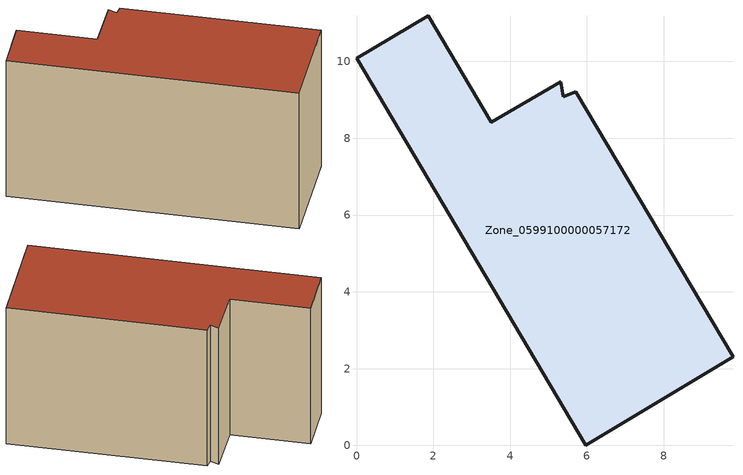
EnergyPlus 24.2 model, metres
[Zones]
Zone_0599100000057172
 floor ground (C_G): 5.71,9.2 9.8,2.3 5.96,0 0,10.08 1.86,11.19 3.5,8.41 5.32,9.46 5.38,9.08 z0
 wall outside (C_F): 5.96,0 9.8,2.3 5.71,9.2 5.38,9.08 5.32,9.46 3.5,8.41 1.86,11.19 0,10.08 5.96,0 z0:6.41
 roof outside (C_R): 9.8,2.3 5.71,9.2 5.38,9.08 5.32,9.46 3.5,8.41 1.86,11.19 0,10.08 5.96,0 z6.41
[BUILDING]
Pand.0599100000057172: North Axis=0; Terrain=City; Loads Convergence Tolerance Value=0.04; Temperature Convergence Tolerance Value=0.4; Solar Distribution=FullExterior; Maximum Number of Warmup Days=25; Minimum Number of Warmup Days=1
[Site:Location]
Rotterdam.The.Hague.AP_ZH_NLD Design_Conditions: Latitude=51.96; Longitude=4.45; Time Zone=1; Elevation=-4.5
[SITE:GROUNDTEMPERATURE:BUILDINGSURFACE]
18, 18, 18, 18, 18, 18, 18, 18, 18, 18, 18, 18
[MATERIAL] Thermal Absorptance=0.9; Solar Absorptance=0.7; Visible Absorptance=0.7
Name | Roughness | Thickness | Conductivity | Density | Specific Heat
G.TC.1946 | MediumSmooth | 0.15 | 1 | 540 | 1210
F.TC.1946 | Rough | 0.3 | 0.857143 | 1920 | 840
R.TC.1946 | MediumRough | 0.2 | 0.909091 | 1500 | 1000
[CONSTRUCTION]
C_G: G.TC.1946
C_F: F.TC.1946
C_R: R.TC.1946
[ZONE]
Zone_0599100000057172: Type=1; Multiplier=1; Ceiling Height=Autocalculate; Volume=Autocalculate; Floor Area=autocalculate; Part of Total Floor Area=Yes
[ZONEINFILTRATION:DESIGNFLOWRATE]
Infil_Zone_0599100000057172: Zone or ZoneList or Space or SpaceList=Zone_0599100000057172; Schedule=AlwaysOn; Design Flow Rate Calculation Method=Flow/Area; Flow Rate per Floor Area=0.003; Constant Term Coefficient=1; Temperature Term Coefficient=0; Velocity Term Coefficient=0; Velocity Squared Term Coefficient=0
[HVACTEMPLATE:ZONE:IDEALLOADSAIRSYSTEM]
Zone_0599100000057172: Maximum Heating Supply Air Temperature=50; Minimum Cooling Supply Air Temperature=13; Maximum Heating Supply Air Humidity Ratio=0.0156; Minimum Cooling Supply Air Humidity Ratio=0.0077; Heating Limit=NoLimit; Cooling Limit=NoLimit; Dehumidification Control Type=ConstantSensibleHeatRatio; Cooling Sensible Heat Ratio=0.7; Dehumidification Setpoint=60; Humidification Control Type=None; Humidification Setpoint=30; Outdoor Air Method=None; Outdoor Air Flow Rate per Person=0.00944; Outdoor Air Flow Rate per Zone Floor Area=0; Outdoor Air Flow Rate per Zone=0; Demand Controlled Ventilation Type=None; Outdoor Air Economizer Type=NoEconomizer; Heat Recovery Type=None; Sensible Heat Recovery Effectiveness=0.7; Latent Heat Recovery Effectiveness=0.65
[ZONECONTROL:THERMOSTAT]
ThermostatControl_Zone_0599100000057172: Zone or ZoneList=Zone_0599100000057172; Control Type Schedule=DualSetpointControlType; Control 1=Thermostat_Zone_0599100000057172; Temperature Difference Between Cutout And Setpoint=0
[THERMOSTATSETPOINT:DUALSETPOINT]
Thermostat_Zone_0599100000057172: Heating Setpoint Temperature Schedule=HeatingSetpoint_Zone_0599100000057172; Cooling Setpoint Temperature Schedule=CoolingSetpoint_Zone_0599100000057172
[SCHEDULE:COMPACT]
HeatingSetpoint_Zone_0599100000057172: Through: 12/31, For: AllDays, Until: 24:00, 21
CoolingSetpoint_Zone_0599100000057172: Through: 12/31, For: AllDays, Until: 24:00, 24
DualSetpointControlType: Through: 12/31, For: AllDays, Until: 24:00, 4
AlwaysOn: Through: 12/31, For: AllDays, Until: 24:00, 1
